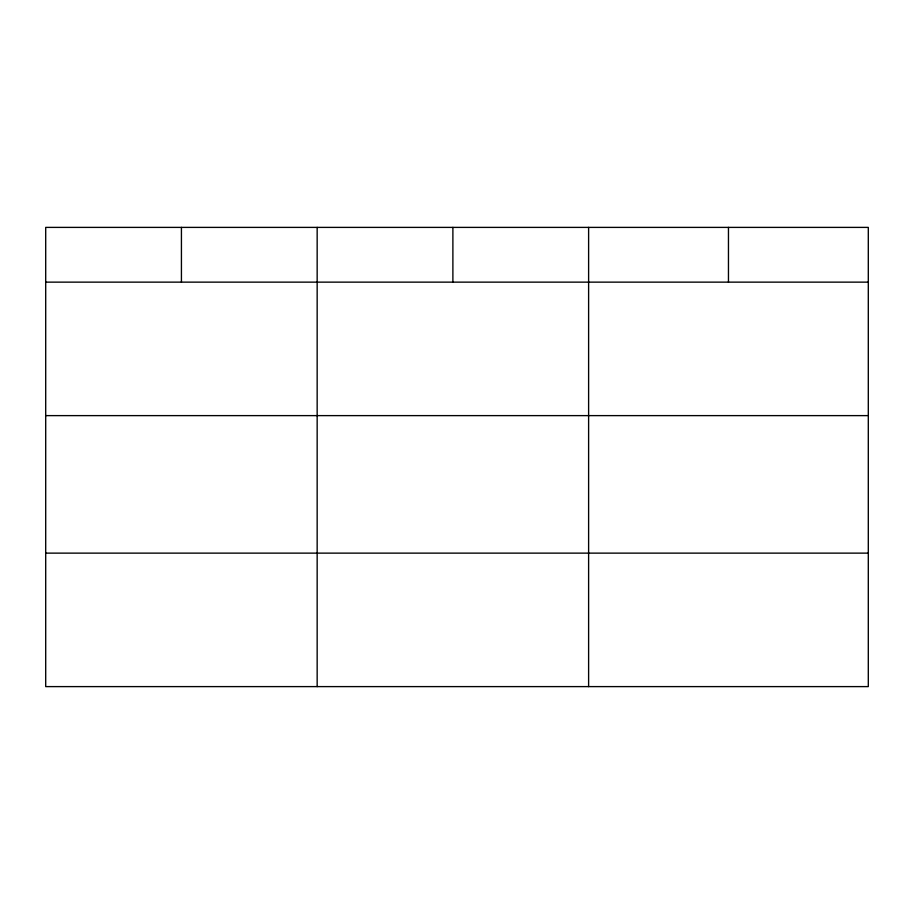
<?xml version="1.0" encoding="UTF-8"?>
<svg xmlns="http://www.w3.org/2000/svg" width="914" height="914" viewBox="0 0 914 914"><rect width="100%" height="100%" fill="white"/><g stroke="black" fill="none" stroke-linecap="round" stroke-linejoin="round"><path stroke-width="1.37" d="M868.3 415.619L868.3 227.392L45.7 227.392L45.7 686.608L868.3 686.608L868.3 415.619L45.7 415.619M45.7 282.14L868.3 282.14M45.7 553.13L868.3 553.13M728.458 227.392L728.458 282.14M588.616 227.392L588.616 686.608M452.887 227.392L452.887 282.14M317.158 227.392L317.158 686.608M181.429 227.392L181.429 282.14"/></g></svg>
